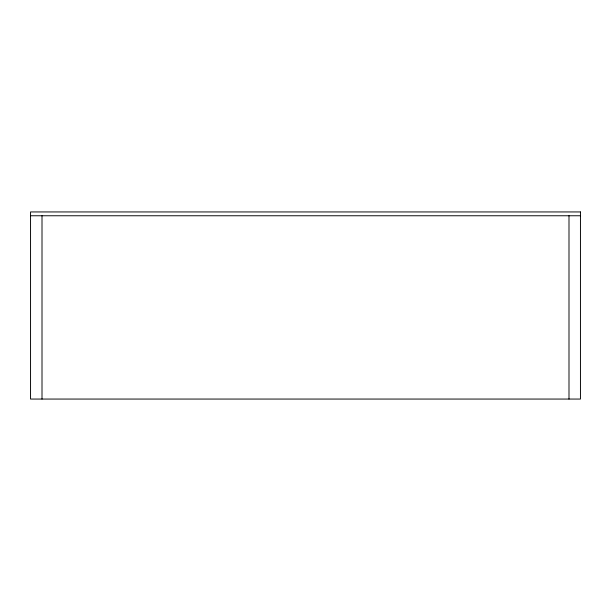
<?xml version="1.0" encoding="UTF-8"?>
<svg xmlns="http://www.w3.org/2000/svg" width="611" height="611" viewBox="0 0 611 611"><rect width="100%" height="100%" fill="white"/><g stroke="black" fill="none" stroke-linecap="round" stroke-linejoin="round"><path stroke-width="0.92" d="M30.55 215.759L580.45 215.759M568.994 215.759L568.994 399.059M42.006 215.759L42.006 399.059M580.45 211.941L30.55 211.941L30.55 399.059L580.45 399.059L580.45 211.941"/></g></svg>
